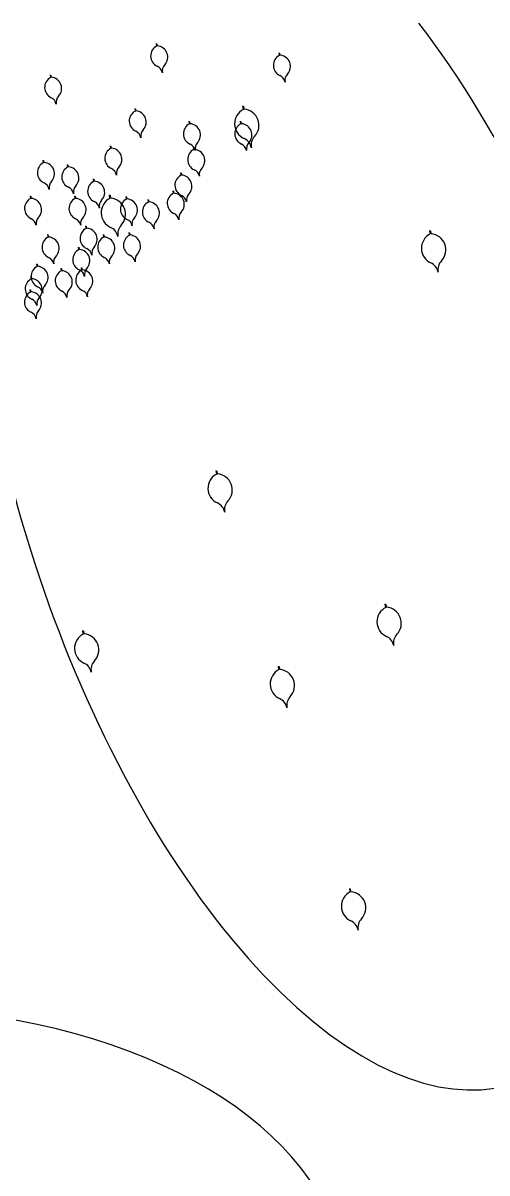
# Model space of a CAD drawing. Extents: x 3907.4 to 3911.57, y -3054.42 to -3053.7.
# Drawn here: x 3907.79869 to 3907.80314, y -3053.89778 to -3053.88677 of the extents above; entities that cross this region are included whole.
import ezdxf

# ---------------------------------------------------------------- set-up
doc = ezdxf.new("R2010")
doc.units = 0
doc.header["$LTSCALE"] = 2
doc.header["$MEASUREMENT"] = 0
doc.layers.add('AĞAÇ', color=9, linetype='CONTINUOUS')

msp = doc.modelspace()

# ---------------------------------------------------------------- linework, layer by layer
at = {"layer": 'AĞAÇ'}
for p, q in [((3907.799973126358, -3053.886991578316), (3907.799970102083, -3053.886967749023)), ((3907.799978910403, -3053.886990436059), (3907.799976313228, -3053.886969972034)), ((3907.801148533393, -3053.887080803891), (3907.801145509117, -3053.887056974597)), ((3907.801154317438, -3053.887079661634), (3907.801151720263, -3053.887059197608)), ((3907.79895721214, -3053.887292370893), (3907.798954187864, -3053.8872685416)), ((3907.798962996184, -3053.887291228637), (3907.798960399009, -3053.887270764611)), ((3907.799767684703, -3053.887614446414), (3907.799764660427, -3053.887590617121)), ((3907.799773468748, -3053.887613304158), (3907.799770871572, -3053.887592840132)), ((3907.800802371868, -3053.887599311476), (3907.800798051475, -3053.887565269628)), ((3907.80081063479, -3053.887597679681), (3907.800806924539, -3053.887568445358)), ((3907.800287081301, -3053.887736670685), (3907.800284057025, -3053.887712841392)), ((3907.800292865346, -3053.887735528429), (3907.800290268171, -3053.887715064403)), ((3907.800779339513, -3053.887736670685), (3907.800776315237, -3053.887712841392)), ((3907.800785123558, -3053.887735528429), (3907.800782526383, -3053.887715064403)), ((3907.79953421969, -3053.887971250777), (3907.799531195415, -3053.887947421485)), ((3907.799540003735, -3053.887970108521), (3907.79953740656, -3053.887949644495)), ((3907.800328102966, -3053.887982620815), (3907.80032507869, -3053.887958791522)), ((3907.800333887011, -3053.887981478558), (3907.800331289835, -3053.887961014533)), ((3907.798888757688, -3053.888108483205), (3907.798885733412, -3053.888084653912)), ((3907.798894541733, -3053.888107340949), (3907.798891944557, -3053.888086876923)), ((3907.7991222227, -3053.888149653025), (3907.799119198425, -3053.888125823732)), ((3907.799128006745, -3053.888148510769), (3907.79912540957, -3053.888128046743)), ((3907.799369420806, -3053.888286885452), (3907.79936639653, -3053.888263056159)), ((3907.799375204851, -3053.888285743196), (3907.799372607675, -3053.88826527917)), ((3907.800205038413, -3053.888228570814), (3907.800202014137, -3053.88820474152)), ((3907.800210822458, -3053.888227428557), (3907.800208225282, -3053.888206964531)), ((3907.80013207638, -3053.888401517059), (3907.800129052104, -3053.888377687766)), ((3907.800137860425, -3053.888400374803), (3907.80013526325, -3053.888379910777)), ((3907.798765158524, -3053.888451564339), (3907.798762134249, -3053.888427735046)), ((3907.798770942569, -3053.888450422083), (3907.798768345394, -3053.888429958057)), ((3907.799190888828, -3053.888451564339), (3907.799187864553, -3053.888427735046)), ((3907.799196672874, -3053.888450422083), (3907.799194075698, -3053.888429958057)), ((3907.799524205456, -3053.888450802575), (3907.799519885062, -3053.888416760728)), ((3907.799532468377, -3053.88844917078), (3907.799528758127, -3053.888419936457)), ((3907.799683187076, -3053.888457587293), (3907.7996801628, -3053.888433758)), ((3907.79968897112, -3053.888456445037), (3907.799686373945, -3053.888435981011)), ((3907.799893603903, -3053.888485622541), (3907.799890579627, -3053.888461793248)), ((3907.799899387947, -3053.888484480285), (3907.799896790772, -3053.888464016259)), ((3907.799297422709, -3053.888737939117), (3907.799294398433, -3053.888714109824)), ((3907.799303206753, -3053.888736796861), (3907.799300609578, -3053.888716332835)), ((3907.798932700135, -3053.888822044599), (3907.798929675859, -3053.888798215306)), ((3907.798938484179, -3053.888820902343), (3907.798935887004, -3053.888800438317)), ((3907.79946575617, -3053.888822044599), (3907.799462731894, -3053.888798215306)), ((3907.799471540215, -3053.888820902343), (3907.799468943039, -3053.888800438317)), ((3907.799712779979, -3053.888802454406), (3907.799709755704, -3053.888778625113)), ((3907.799718564025, -3053.88880131215), (3907.799715966849, -3053.888780848124)), ((3907.802591804783, -3053.888791398977), (3907.802587484389, -3053.88875735713)), ((3907.802600067704, -3053.888789767183), (3907.802596357454, -3053.88876053286)), ((3907.799227283692, -3053.888941194043), (3907.799224259417, -3053.88891736475)), ((3907.799233067738, -3053.888940051786), (3907.799230470562, -3053.88891958776)), ((3907.798827491611, -3053.889102396293), (3907.798824467335, -3053.889078567)), ((3907.798833275655, -3053.889101254037), (3907.79883067848, -3053.889080790011)), ((3907.799058950231, -3053.889144449099), (3907.799055925955, -3053.889120619806)), ((3907.799064734276, -3053.889143306843), (3907.7990621371, -3053.889122842817)), ((3907.799255339343, -3053.889137440254), (3907.799252315067, -3053.889113610961)), ((3907.799261123388, -3053.889136297998), (3907.799258526213, -3053.889115833972)), ((3907.798771380531, -3053.889221545867), (3907.798768356255, -3053.889197716574)), ((3907.798777164575, -3053.889220403611), (3907.7987745674, -3053.889199939585)), ((3907.798764366673, -3053.889347704155), (3907.798761342397, -3053.889323874862)), ((3907.798770150718, -3053.889346561899), (3907.798767553542, -3053.889326097873)), ((3907.80054673846, -3053.891090424833), (3907.800542418066, -3053.891056382986)), ((3907.800555001381, -3053.891088793039), (3907.80055129113, -3053.891059558716)), ((3907.802165749522, -3053.892367661482), (3907.802161429129, -3053.892333619635)), ((3907.802174012444, -3053.892366029688), (3907.802170302193, -3053.892336795365)), ((3907.799268572047, -3053.892623108737), (3907.799264251653, -3053.89258906689)), ((3907.799276834969, -3053.892621476943), (3907.799273124718, -3053.89259224262)), ((3907.801143216203, -3053.89296370514), (3907.801138895809, -3053.892929663292)), ((3907.801151479125, -3053.892962073345), (3907.801147768874, -3053.892932839022)), ((3907.801824904872, -3053.895092432888), (3907.801820584478, -3053.89505839104)), ((3907.801833167794, -3053.895090801093), (3907.801829457543, -3053.89506156677))]:
    msp.add_line(p, q, dxfattribs=at)
for centre, radius, start, end in [((3907.800022191167, -3053.887087599061), 0.0001078301389786131, 117.0661848723325, 245.5617558112027), ((3907.799970030549, -3053.887097899947), 0.0001078301389786131, 316.7807498823022, 85.276320846058), ((3907.801197598202, -3053.887176824635), 0.0001078301389786131, 117.0661848723325, 245.5617558112027), ((3907.801145437584, -3053.887187125521), 0.0001078301389786131, 316.7807498823022, 85.276320846058), ((3907.799941728838, -3053.887264663028), 8.665851140014274e-05, 11.1712527772592, 65.56175581120272), ((3907.800111761935, -3053.887231084216), 8.665851140014274e-05, 136.7807498823022, 191.1712527772592), ((3907.799006276949, -3053.887388391637), 0.0001078301389786131, 117.0661848723325, 245.5617558112027), ((3907.79895411633, -3053.887398692524), 0.0001078301389786131, 316.7807498823022, 85.276320846058), ((3907.801117135873, -3053.887353888603), 8.665851140014274e-05, 11.1712527772592, 65.56175581120272), ((3907.801287168969, -3053.887320309791), 8.665851140014274e-05, 136.7807498823022, 191.1712527772592), ((3907.79892581462, -3053.887565455605), 8.665851140014274e-05, 11.1712527772592, 65.56175581120272), ((3907.799095847716, -3053.887531876793), 8.665851140014274e-05, 136.7807498823022, 191.1712527772592), ((3907.799816749512, -3053.887710467158), 0.0001078301389786131, 117.0661848723325, 245.5617558112027), ((3907.799764588894, -3053.887720768045), 0.0001078301389786131, 316.7807498823022, 85.276320846058), ((3907.800872464453, -3053.887736483968), 0.000154043055683673, 117.0661848723325, 245.5617558112027), ((3907.800797949284, -3053.88775119952), 0.000154043055683673, 316.7807498823022, 85.276320846058), ((3907.80033614611, -3053.88783269143), 0.0001078301389786131, 117.0661848723325, 245.5617558112027), ((3907.800283985492, -3053.887842992316), 0.0001078301389786131, 316.7807498823022, 85.276320846058), ((3907.800828404322, -3053.88783269143), 0.0001078301389786131, 117.0661848723325, 245.5617558112027), ((3907.800776243704, -3053.887842992316), 0.0001078301389786131, 316.7807498823022, 85.276320846058), ((3907.799736287183, -3053.887887531126), 8.665851140014274e-05, 11.1712527772592, 65.56175581120272), ((3907.799906320279, -3053.887853952314), 8.665851140014274e-05, 136.7807498823022, 191.1712527772592), ((3907.801000422692, -3053.887941462761), 0.0001237978734287271, 136.7807498823022, 191.1712527772592), ((3907.800255683781, -3053.888009755397), 8.665851140014274e-05, 11.1712527772592, 65.56175581120272), ((3907.800425716877, -3053.887976176585), 8.665851140014274e-05, 136.7807498823022, 191.1712527772592), ((3907.800747941993, -3053.888009755397), 8.665851140014274e-05, 11.1712527772592, 65.56175581120272), ((3907.800757518269, -3053.887989432494), 0.0001237978734287271, 11.1712527772592, 65.56175581120272), ((3907.800917975089, -3053.887976176585), 8.665851140014274e-05, 136.7807498823022, 191.1712527772592), ((3907.799583284499, -3053.888067271522), 0.0001078301389786131, 117.0661848723325, 245.5617558112027), ((3907.799531123881, -3053.888077572409), 0.0001078301389786131, 316.7807498823022, 85.276320846058), ((3907.800377167775, -3053.888078641559), 0.0001078301389786131, 117.0661848723325, 245.5617558112027), ((3907.800325007157, -3053.888088942446), 0.0001078301389786131, 316.7807498823022, 85.276320846058), ((3907.798937822497, -3053.88820450395), 0.0001078301389786131, 117.0661848723325, 245.5617558112027), ((3907.798885661879, -3053.888214804836), 0.0001078301389786131, 316.7807498823022, 85.276320846058), ((3907.79917128751, -3053.888245673769), 0.0001078301389786131, 117.0661848723325, 245.5617558112027), ((3907.799119126891, -3053.888255974656), 0.0001078301389786131, 316.7807498823022, 85.276320846058), ((3907.799502822171, -3053.88824433549), 8.665851140014274e-05, 11.1712527772592, 65.56175581120272), ((3907.799672855267, -3053.888210756677), 8.665851140014274e-05, 136.7807498823022, 191.1712527772592), ((3907.800296705446, -3053.888255705527), 8.665851140014274e-05, 11.1712527772592, 65.56175581120272), ((3907.800466738542, -3053.888222126714), 8.665851140014274e-05, 136.7807498823022, 191.1712527772592), ((3907.799027393264, -3053.888347989105), 8.665851140014274e-05, 136.7807498823022, 191.1712527772592), ((3907.799418485615, -3053.888382906197), 0.0001078301389786131, 117.0661848723325, 245.5617558112027), ((3907.799366324997, -3053.888393207083), 0.0001078301389786131, 316.7807498823022, 85.276320846058), ((3907.800254103222, -3053.888324591558), 0.0001078301389786131, 117.0661848723325, 245.5617558112027), ((3907.800201942604, -3053.888334892445), 0.0001078301389786131, 316.7807498823022, 85.276320846058), ((3907.798857360168, -3053.888381567917), 8.665851140014274e-05, 11.1712527772592, 65.56175581120272), ((3907.79909082518, -3053.888422737737), 8.665851140014274e-05, 11.1712527772592, 65.56175581120272), ((3907.799260858277, -3053.888389158925), 8.665851140014274e-05, 136.7807498823022, 191.1712527772592), ((3907.800181141189, -3053.888497537804), 0.0001078301389786131, 117.0661848723325, 245.5617558112027), ((3907.800128980571, -3053.88850783869), 0.0001078301389786131, 316.7807498823022, 85.276320846058), ((3907.800343673989, -3053.888468076714), 8.665851140014274e-05, 136.7807498823022, 191.1712527772592), ((3907.798814223333, -3053.888547585083), 0.0001078301389786131, 117.0661848723325, 245.5617558112027), ((3907.798762062715, -3053.88855788597), 0.0001078301389786131, 316.7807498823022, 85.276320846058), ((3907.799239953637, -3053.888547585083), 0.0001078301389786131, 117.0661848723325, 245.5617558112027), ((3907.799187793019, -3053.88855788597), 0.0001078301389786131, 316.7807498823022, 85.276320846058), ((3907.799338023286, -3053.888559970165), 8.665851140014274e-05, 11.1712527772592, 65.56175581120272), ((3907.799508056382, -3053.888526391352), 8.665851140014274e-05, 136.7807498823022, 191.1712527772592), ((3907.799594298041, -3053.888587975067), 0.000154043055683673, 117.0661848723325, 245.5617558112027), ((3907.799519782871, -3053.888602690619), 0.000154043055683673, 316.7807498823022, 85.276320846058), ((3907.799732251885, -3053.888553608038), 0.0001078301389786131, 117.0661848723325, 245.5617558112027), ((3907.799680091267, -3053.888563908924), 0.0001078301389786131, 316.7807498823022, 85.276320846058), ((3907.799942668712, -3053.888581643285), 0.0001078301389786131, 117.0661848723325, 245.5617558112027), ((3907.799890508094, -3053.888591944172), 0.0001078301389786131, 316.7807498823022, 85.276320846058), ((3907.800173640893, -3053.888501655526), 8.665851140014274e-05, 11.1712527772592, 65.56175581120272), ((3907.80010067886, -3053.888674601772), 8.665851140014274e-05, 11.1712527772592, 65.56175581120272), ((3907.800270711956, -3053.888641022959), 8.665851140014274e-05, 136.7807498823022, 191.1712527772592), ((3907.798733761005, -3053.888724649052), 8.665851140014274e-05, 11.1712527772592, 65.56175581120272), ((3907.798903794101, -3053.888691070239), 8.665851140014274e-05, 136.7807498823022, 191.1712527772592), ((3907.799159491309, -3053.888724649052), 8.665851140014274e-05, 11.1712527772592, 65.56175581120272), ((3907.799346487518, -3053.888833959862), 0.0001078301389786131, 117.0661848723325, 245.5617558112027), ((3907.799329524405, -3053.888691070239), 8.665851140014274e-05, 136.7807498823022, 191.1712527772592), ((3907.799294326899, -3053.888844260749), 0.0001078301389786131, 316.7807498823022, 85.276320846058), ((3907.799479351856, -3053.888840923593), 0.0001237978734287271, 11.1712527772592, 65.56175581120272), ((3907.799722256279, -3053.888792953861), 0.0001237978734287271, 136.7807498823022, 191.1712527772592), ((3907.799651789556, -3053.888730672006), 8.665851140014274e-05, 11.1712527772592, 65.56175581120272), ((3907.799821822652, -3053.888697093193), 8.665851140014274e-05, 136.7807498823022, 191.1712527772592), ((3907.799862206383, -3053.888758707254), 8.665851140014274e-05, 11.1712527772592, 65.56175581120272), ((3907.800032239479, -3053.888725128441), 8.665851140014274e-05, 136.7807498823022, 191.1712527772592), ((3907.798981764944, -3053.888918065344), 0.0001078301389786131, 117.0661848723325, 245.5617558112027), ((3907.798929604326, -3053.88892836623), 0.0001078301389786131, 316.7807498823022, 85.276320846058), ((3907.799514820979, -3053.888918065344), 0.0001078301389786131, 117.0661848723325, 245.5617558112027), ((3907.799462660361, -3053.88892836623), 0.0001078301389786131, 316.7807498823022, 85.276320846058), ((3907.799761844789, -3053.88889847515), 0.0001078301389786131, 117.0661848723325, 245.5617558112027), ((3907.79970968417, -3053.888908776037), 0.0001078301389786131, 316.7807498823022, 85.276320846058), ((3907.802661897367, -3053.888928571469), 0.000154043055683673, 117.0661848723325, 245.5617558112027), ((3907.802587382198, -3053.888943287022), 0.000154043055683673, 316.7807498823022, 85.276320846058), ((3907.799276348501, -3053.889037214788), 0.0001078301389786131, 117.0661848723325, 245.5617558112027), ((3907.799224187883, -3053.889047515674), 0.0001078301389786131, 316.7807498823022, 85.276320846058), ((3907.799266025188, -3053.88901102383), 8.665851140014274e-05, 11.1712527772592, 65.56175581120272), ((3907.799436058285, -3053.888977445017), 8.665851140014274e-05, 136.7807498823022, 191.1712527772592), ((3907.798901302615, -3053.889095129312), 8.665851140014274e-05, 11.1712527772592, 65.56175581120272), ((3907.799071335711, -3053.889061550499), 8.665851140014274e-05, 136.7807498823022, 191.1712527772592), ((3907.79943435865, -3053.889095129312), 8.665851140014274e-05, 11.1712527772592, 65.56175581120272), ((3907.799604391746, -3053.889061550499), 8.665851140014274e-05, 136.7807498823022, 191.1712527772592), ((3907.79968138246, -3053.889075539118), 8.665851140014274e-05, 11.1712527772592, 65.56175581120272), ((3907.799851415556, -3053.889041960306), 8.665851140014274e-05, 136.7807498823022, 191.1712527772592), ((3907.802546951183, -3053.889181519995), 0.0001237978734287271, 11.1712527772592, 65.56175581120272), ((3907.802789855606, -3053.889133550263), 0.0001237978734287271, 136.7807498823022, 191.1712527772592), ((3907.79887655642, -3053.889198417037), 0.0001078301389786131, 117.0661848723325, 245.5617558112027), ((3907.798824395801, -3053.889208717924), 0.0001078301389786131, 316.7807498823022, 85.276320846058), ((3907.79910801504, -3053.889240469844), 0.0001078301389786131, 117.0661848723325, 245.5617558112027), ((3907.799055854422, -3053.88925077073), 0.0001078301389786131, 316.7807498823022, 85.276320846058), ((3907.799304404152, -3053.889233460999), 0.0001078301389786131, 117.0661848723325, 245.5617558112027), ((3907.799195886173, -3053.889214278755), 8.665851140014274e-05, 11.1712527772592, 65.56175581120272), ((3907.799252243534, -3053.889243761886), 0.0001078301389786131, 316.7807498823022, 85.276320846058), ((3907.799365919268, -3053.889180699943), 8.665851140014274e-05, 136.7807498823022, 191.1712527772592), ((3907.79882044534, -3053.889317566612), 0.0001078301389786131, 117.0661848723325, 245.5617558112027), ((3907.798768284721, -3053.889327867498), 0.0001078301389786131, 316.7807498823022, 85.276320846058), ((3907.798966127187, -3053.889341902193), 8.665851140014274e-05, 136.7807498823022, 191.1712527772592), ((3907.798813431482, -3053.8894437249), 0.0001078301389786131, 117.0661848723325, 245.5617558112027), ((3907.798761270864, -3053.889454025786), 0.0001078301389786131, 316.7807498823022, 85.276320846058), ((3907.798796094091, -3053.889375481005), 8.665851140014274e-05, 11.1712527772592, 65.56175581120272), ((3907.799027552711, -3053.889417533811), 8.665851140014274e-05, 11.1712527772592, 65.56175581120272), ((3907.799197585807, -3053.889383954999), 8.665851140014274e-05, 136.7807498823022, 191.1712527772592), ((3907.799223941823, -3053.889410524967), 8.665851140014274e-05, 11.1712527772592, 65.56175581120272), ((3907.799393974919, -3053.889376946154), 8.665851140014274e-05, 136.7807498823022, 191.1712527772592), ((3907.798739983011, -3053.88949463058), 8.665851140014274e-05, 11.1712527772592, 65.56175581120272), ((3907.798910016107, -3053.889461051767), 8.665851140014274e-05, 136.7807498823022, 191.1712527772592), ((3907.798732969153, -3053.889620788868), 8.665851140014274e-05, 11.1712527772592, 65.56175581120272), ((3907.79890300225, -3053.889587210055), 8.665851140014274e-05, 136.7807498823022, 191.1712527772592), ((3907.800616831044, -3053.891227597326), 0.000154043055683673, 117.0661848723325, 245.5617558112027), ((3907.800542315875, -3053.891242312878), 0.000154043055683673, 316.7807498823022, 85.276320846058), ((3907.80050188486, -3053.891480545851), 0.0001237978734287271, 11.1712527772592, 65.56175581120272), ((3907.800744789283, -3053.891432576119), 0.0001237978734287271, 136.7807498823022, 191.1712527772592), ((3907.802235842107, -3053.892504833974), 0.000154043055683673, 117.0661848723325, 245.5617558112027), ((3907.802161326938, -3053.892519549527), 0.000154043055683673, 316.7807498823022, 85.276320846058), ((3907.799338664632, -3053.89276028123), 0.000154043055683673, 117.0661848723325, 245.5617558112027), ((3907.799264149462, -3053.892774996782), 0.000154043055683673, 316.7807498823022, 85.276320846058), ((3907.802120895923, -3053.8927577825), 0.0001237978734287271, 11.1712527772592, 65.56175581120272), ((3907.802363800346, -3053.892709812768), 0.0001237978734287271, 136.7807498823022, 191.1712527772592), ((3907.799223718448, -3053.893013229755), 0.0001237978734287271, 11.1712527772592, 65.56175581120272), ((3907.799466622871, -3053.892965260023), 0.0001237978734287271, 136.7807498823022, 191.1712527772592), ((3907.801213308787, -3053.893100877632), 0.000154043055683673, 117.0661848723325, 245.5617558112027), ((3907.801138793619, -3053.893115593184), 0.000154043055683673, 316.7807498823022, 85.276320846058), ((3907.801098362604, -3053.893353826158), 0.0001237978734287271, 11.1712527772592, 65.56175581120272), ((3907.801341267026, -3053.893305856425), 0.0001237978734287271, 136.7807498823022, 191.1712527772592), ((3907.801894997457, -3053.89522960538), 0.000154043055683673, 117.0661848723325, 245.5617558112027), ((3907.801820482287, -3053.895244320932), 0.000154043055683673, 316.7807498823022, 85.276320846058), ((3907.801780051273, -3053.895482553906), 0.0001237978734287271, 11.1712527772592, 65.56175581120272), ((3907.802022955696, -3053.895434584173), 0.0001237978734287271, 136.7807498823022, 191.1712527772592)]:
    msp.add_arc(centre, radius, start, end, dxfattribs=at)
for centre, major_axis, ratio, start_param, end_param in [((3907.801507260204, -3053.89105743546), (0.001901179760492419, -0.005866509054736213), 0.4614173581214452, 4.090442357860956, 8.513059806649377), ((3907.795911954206, -3053.892041416913), (-0.002280173913418057, 0.003154867271532853), 0.4453350109614078, 1.395314490434913, 5.133688623841211), ((3907.796942732232, -3053.899044593382), (-0.004832897145091638, -0.0002386105774511734), 0.5880621403261974, 0.4591940244092781, 5.844497705079855)]:
    msp.add_ellipse(centre, major_axis=major_axis, ratio=ratio, start_param=start_param, end_param=end_param, dxfattribs=at)

doc.saveas('drawing.dxf')
